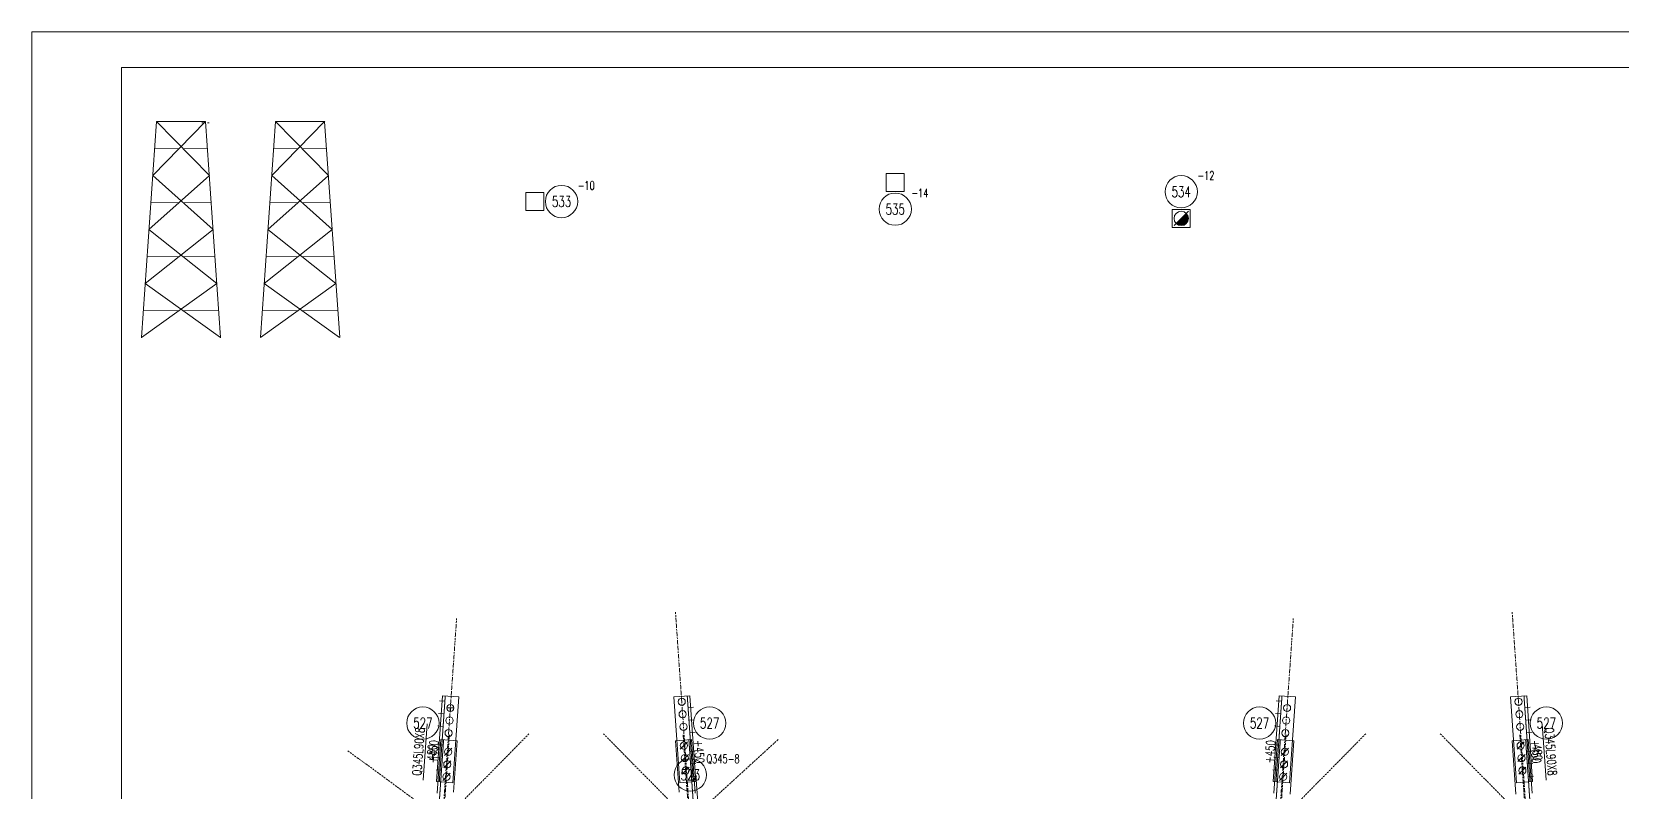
# Model space of a CAD drawing. Extents: x -62666 to 126696, y -48828 to 60042.
# Drawn here: x -62666 to -53807, y -4593 to -358 of the extents above; entities that cross this region are included whole.
import ezdxf
from ezdxf.enums import TextEntityAlignment as Align

# ---------------------------------------------------------------- set-up
doc = ezdxf.new("R2010")
doc.units = 0
doc.header["$MEASUREMENT"] = 0
doc.linetypes.add('Dash', pattern=[2.75, 2, -0.75])
doc.linetypes.add('DashDot', pattern=[15.6, 9, -3, 0.6, -3])
doc.layers.get('0').update_dxf_attribs({"linetype": 'CONTINUOUS', "lineweight": 25})
doc.styles.get("Standard").update_dxf_attribs({"font": 'simplex.shx', "width": 0.7, "height": 3, "bigfont": 'gbhzfs.shx'})

# ---------------------------------------------------------------- blocks, each defined once
blk = doc.blocks.new('M20X55S')
at = {"color": 3, "linetype": 'Continuous', "lineweight": 13}
blk.add_line((-1, -1), (1, 1), dxfattribs=at)
blk.add_circle((0, 0), 1, dxfattribs=at)
blk = doc.blocks.new('M20X45S')
at = {"color": 3, "linetype": 'Continuous', "lineweight": 13}
blk.add_circle((0, 0), 1, dxfattribs=at)
blk = doc.blocks.new('StepBolt')
at = {"color": 3, "linetype": 'Continuous', "lineweight": 13}
for p, q in [((-1, 0), (1, 0)), ((0, 0), (0, -1))]:
    blk.add_line(p, q, dxfattribs=at)
blk.add_circle((0, 0), 1, dxfattribs=at)
blk = doc.blocks.new('M16X50S')
at = {"color": 3, "linetype": 'Continuous', "lineweight": 13}
blk.add_line((-1, -1), (1, 1), dxfattribs=at)
blk.add_circle((0, 0), 1, dxfattribs=at)
for radius in [0.9, 0.8, 0.7, 0.6, 0.5, 0.4, 0.3, 0.2, 0.1]:
    blk.add_arc((0, 0), radius, 225, 45, dxfattribs=at)

msp = doc.modelspace()

# ---------------------------------------------------------------- linework, layer by layer
at = {"color": 7, "linetype": 'Continuous', "lineweight": 18}
for p, q in [((-62666.47025, -358.15675), (-45846.47025, -358.15675)), ((-62666.47025, -12238.15675), (-62666.47025, -358.15675)), ((-62166.47025, -558.15675), (-46046.47025, -558.15675)), ((-62166.47025, -12038.15675), (-62166.47025, -558.15675))]:
    msp.add_line(p, q, dxfattribs=at)
at = {"color": 7, "linetype": 'Continuous', "lineweight": 0}
for p, q in [((-61971.66754, -859.19089), (-62055.66942, -2062.12743)), ((-61697.66802, -859.1909), (-61992.66802, -1159.92503)), ((-61971.66754, -859.19089), (-61697.66801, -859.19089)), ((-61971.66734, -859.19102), (-61676.66741, -1159.92508)), ((-61707.66801, -865.59089), (-61717.66801, -865.59089)), ((-61697.66801, -859.19089), (-61613.66613, -2062.12743)), ((-61687.29088, -865.44247), (-61677.44152, -865.32574)), ((-61308.06259, -859.19089), (-61392.06448, -2062.12743)), ((-61034.06306, -859.19089), (-61329.06306, -1159.92502)), ((-61308.06259, -859.19089), (-61034.06306, -859.19089)), ((-61308.06239, -859.19102), (-61013.06246, -1159.92508)), ((-61034.06306, -859.19089), (-60950.06118, -2062.12743)), ((-61982.16778, -1009.55796), (-61845.87336, -1010.27701)), ((-61687.16778, -1009.55796), (-61823.46929, -1010.26971)), ((-61318.56283, -1009.55796), (-61182.26698, -1010.27556)), ((-61023.56283, -1009.55796), (-61159.86373, -1010.27033)), ((-61676.66754, -1159.92502), (-62013.66848, -1460.65916)), ((-61992.66801, -1159.92502), (-61655.66707, -1460.65916)), ((-61013.06259, -1159.92502), (-61350.06353, -1460.65916)), ((-61329.06306, -1159.92502), (-60992.06212, -1460.65916)), ((-62003.16825, -1310.29209), (-61846.60559, -1311.57496)), ((-61666.1673, -1310.29209), (-61822.72997, -1311.57496)), ((-61339.5633, -1310.29209), (-61183.00064, -1311.57496)), ((-61002.56236, -1310.29209), (-61159.12502, -1311.57496)), ((-61655.66707, -1460.65916), (-62034.66895, -1761.39329)), ((-62013.66848, -1460.65916), (-61634.6666, -1761.39329)), ((-60992.06212, -1460.65916), (-61371.06401, -1761.39329)), ((-61350.06353, -1460.65916), (-60971.06165, -1761.39329)), ((-62024.16872, -1611.02623), (-61847.20228, -1612.6404)), ((-61645.16683, -1611.02623), (-61822.13438, -1612.63952)), ((-61360.56377, -1611.02623), (-61183.59734, -1612.6404)), ((-60981.56188, -1611.02623), (-61158.52943, -1612.63952)), ((-61634.6666, -1761.39329), (-62054.66701, -2062.12744)), ((-62034.66895, -1761.39329), (-61614.66856, -2062.12743)), ((-60971.06165, -1761.39329), (-61391.06206, -2062.12744)), ((-61371.064, -1761.39329), (-60951.06361, -2062.12743)), ((-62045.16919, -1911.76036), (-61847.6804, -1913.9182)), ((-61624.16636, -1911.76036), (-61821.65998, -1913.91474)), ((-61381.56424, -1911.76036), (-61184.07545, -1913.9182)), ((-60960.56141, -1911.76036), (-61158.05503, -1913.91474))]:
    msp.add_line(p, q, dxfattribs=at)
at = {"color": 2, "linetype": 'DashDot', "lineweight": 0}
for p, q in [((-60298.5938, -3629.70734), (-60377.31078, -4756.96225)), ((-59078.44391, -3594.79236), (-58997.28879, -4756.96225)), ((-55634.65013, -3629.70734), (-55713.36711, -4756.96225)), ((-54414.50024, -3594.79236), (-54333.34512, -4756.96225)), ((-60338.8613, -4278.1283), (-60792.30803, -10771.64494)), ((-59895.04252, -4272.57952), (-60372.29861, -4756.96225)), ((-59479.55703, -4272.57956), (-59002.30094, -4756.96228)), ((-59035.73827, -4278.1283), (-58582.29154, -10771.64494)), ((-58507.02112, -4304.9489), (-59001.22553, -4757.34475)), ((-55674.91763, -4278.1283), (-56128.36436, -10771.64494)), ((-55231.09885, -4272.57952), (-55708.35494, -4756.96225)), ((-54815.61336, -4272.57956), (-54338.35727, -4756.96228)), ((-54371.7946, -4278.1283), (-53918.34787, -10771.64494)), ((-60904.77098, -4367.05447), (-60372.27104, -4756.98243))]:
    msp.add_line(p, q, dxfattribs=at)
at = {"color": 1, "linetype": 'Dash', "lineweight": 0}
for p, q in [((-60361.77736, -4061.3545), (-60395.19035, -4539.84014)), ((-59012.8222, -4061.3545), (-58979.40922, -4539.84014)), ((-55697.8337, -4061.3545), (-55731.24668, -4539.84014)), ((-54348.87853, -4061.3545), (-54315.46555, -4539.84014)), ((-60370.87825, -4305.96559), (-60793.67412, -10360.55112)), ((-59003.72131, -4305.96559), (-58580.92544, -10360.55112)), ((-55706.93459, -4305.96559), (-56129.73046, -10360.55112)), ((-54339.77764, -4305.96559), (-53916.98178, -10360.55112))]:
    msp.add_line(p, q, dxfattribs=at)
at = {"color": 7, "linetype": 'Continuous', "lineweight": 13}
for p, q in [((-60462.86243, -4216.95804), (-60484.80567, -4531.19282)), ((-54247.79346, -4216.95804), (-54225.85023, -4531.19282))]:
    msp.add_line(p, q, dxfattribs=at)
at = {"color": 6, "linetype": 'Continuous', "lineweight": 13}
msp.add_line((-58929.72457, -5006.7444), (-58964.87557, -4503.36961), dxfattribs=at)
at = {"color": 7, "linetype": 'Continuous', "lineweight": 0}
for points in [[(-57803.66064, -1148.19122), (-57903.66064, -1148.19122)], [(-57903.66064, -1148.19122), (-57903.66064, -1248.19122)], [(-57803.66064, -1248.19122), (-57803.66064, -1148.19122)], [(-59812.64027, -1254.69122), (-59912.64027, -1254.69122)], [(-59912.64027, -1254.69122), (-59912.64027, -1354.69122)], [(-59812.64027, -1354.69122), (-59812.64027, -1254.69122)], [(-57903.66064, -1248.19122), (-57803.66064, -1248.19122)], [(-59912.64027, -1354.69122), (-59812.64027, -1354.69122)], [(-56209.52941, -1348.99513), (-56309.52941, -1348.99513)], [(-56309.52941, -1348.99513), (-56309.52941, -1448.99513)], [(-56209.52941, -1448.99513), (-56209.52941, -1348.99513)], [(-56309.52941, -1448.99513), (-56209.52941, -1448.99513)], [(-60376.74093, -4060.30958), (-60410.15391, -4538.79522)], [(-60286.95956, -4066.57907), (-60376.74093, -4060.30958)], [(-60320.37254, -4545.06471), (-60286.95956, -4066.57907)], [(-59087.64001, -4066.57907), (-58997.85864, -4060.30958)], [(-59054.22703, -4545.06471), (-59087.64001, -4066.57907)], [(-58997.85864, -4060.30958), (-58964.44566, -4538.79522)], [(-55712.79726, -4060.30958), (-55746.21024, -4538.79522)], [(-55623.01589, -4066.57907), (-55712.79726, -4060.30958)], [(-55656.42887, -4545.06471), (-55623.01589, -4066.57907)], [(-54423.69634, -4066.57907), (-54333.91497, -4060.30958)], [(-54390.28336, -4545.06471), (-54423.69634, -4066.57907)], [(-54333.91497, -4060.30958), (-54300.50199, -4538.79522)], [(-60385.84182, -4304.92068), (-60406.74013, -4604.19189)], [(-60296.06045, -4311.19017), (-60385.84182, -4304.92068)], [(-60316.09495, -4598.09118), (-60296.06045, -4311.19017)], [(-59078.53912, -4311.19017), (-58988.75775, -4304.92068)], [(-59058.55447, -4597.37729), (-59078.53912, -4311.19017)], [(-58988.75775, -4304.92068), (-58967.97397, -4602.55174)], [(-55721.89815, -4304.92068), (-55742.68193, -4602.55174)], [(-55632.11678, -4311.19017), (-55721.89815, -4304.92068)], [(-55652.8899, -4608.66848), (-55632.11678, -4311.19017)], [(-54414.59545, -4311.19017), (-54324.81408, -4304.92068)], [(-54393.82233, -4608.6685), (-54414.59545, -4311.19017)], [(-54324.81408, -4304.92068), (-54304.0303, -4602.55173)], [(-60410.15391, -4538.79522), (-60320.37254, -4545.06471)], [(-58964.44566, -4538.79522), (-59054.22703, -4545.06471)], [(-55746.21024, -4538.79522), (-55656.42887, -4545.06471)], [(-54300.50199, -4538.79522), (-54390.28336, -4545.06471)]]:
    msp.add_lwpolyline(points, dxfattribs=at)
at = {"color": 3, "linetype": 'Continuous', "lineweight": 20}
for points in [[(-60398.67059, -4159.02174), (-60368.74347, -4161.11157)], [(-60393.79432, -4089.19179), (-60363.8672, -4091.28162)], [(-58978.36711, -4124.10676), (-59008.29423, -4126.19659)], [(-55734.72692, -4159.02174), (-55704.7998, -4161.11157)], [(-55729.85065, -4089.19179), (-55699.92353, -4091.28162)], [(-54314.42345, -4124.10676), (-54344.35057, -4126.19659)], [(-60403.54686, -4228.85169), (-60373.61974, -4230.94152)], [(-58973.49084, -4193.93671), (-59003.41796, -4196.02654)], [(-55739.6032, -4228.85169), (-55709.67608, -4230.94152)], [(-54309.54717, -4193.93671), (-54339.47429, -4196.02654)], [(-60402.89521, -4333.80288), (-60372.96809, -4335.89272)], [(-58968.61457, -4263.76666), (-58998.54169, -4265.85649)], [(-55738.95154, -4333.80288), (-55709.02442, -4335.89272)], [(-54304.6709, -4263.76666), (-54334.59802, -4265.85649)], [(-60432.01414, -4391.9156), (-60433.40736, -4411.86702)], [(-60432.71075, -4401.89131), (-60392.80792, -4404.67775)], [(-58969.26622, -4368.71786), (-58999.19334, -4370.80769)], [(-55743.82781, -4403.63283), (-55713.90069, -4405.72267)], [(-54305.32255, -4368.71786), (-54335.24968, -4370.80769)], [(-60412.64775, -4473.46279), (-60382.72063, -4475.55262)], [(-58964.38995, -4438.54781), (-58994.31707, -4440.63764)], [(-58959.51368, -4508.37776), (-58989.4408, -4510.46759)], [(-55748.70409, -4473.46279), (-55718.77697, -4475.55262)], [(-54300.44628, -4438.54781), (-54330.3734, -4440.63764)], [(-54295.57001, -4508.37776), (-54325.49713, -4510.46759)]]:
    msp.add_lwpolyline(points, dxfattribs=at)
at = {"color": 3, "linetype": 'Continuous', "lineweight": 13}
for centre in [(-61971.66754, -859.19089), (-61971.66754, -859.19089), (-61971.66734, -859.19102), (-61717.66801, -865.59089), (-61707.66801, -865.59089), (-61697.66802, -859.1909), (-61697.66801, -859.19089), (-61697.66801, -859.19089), (-61687.29088, -865.44247), (-61677.44152, -865.32574), (-61308.06259, -859.19089), (-61308.06259, -859.19089), (-61308.06239, -859.19102), (-61034.06306, -859.19089), (-61034.06306, -859.19089), (-61034.06306, -859.19089), (-61982.16778, -1009.55796), (-61845.87336, -1010.27701), (-61823.46929, -1010.26971), (-61687.16778, -1009.55796), (-61318.56283, -1009.55796), (-61182.26698, -1010.27556), (-61159.86373, -1010.27033), (-61023.56283, -1009.55796), (-61992.66802, -1159.92503), (-61992.66801, -1159.92502), (-61676.66754, -1159.92502), (-61676.66741, -1159.92508), (-61329.06306, -1159.92502), (-61329.06306, -1159.92502), (-61013.06259, -1159.92502), (-61013.06246, -1159.92508), (-62003.16825, -1310.29209), (-61846.60559, -1311.57496), (-61822.72997, -1311.57496), (-61666.1673, -1310.29209), (-61339.5633, -1310.29209), (-61183.00064, -1311.57496), (-61159.12502, -1311.57496), (-61002.56236, -1310.29209), (-62013.66848, -1460.65916), (-62013.66848, -1460.65916), (-61655.66707, -1460.65916), (-61655.66707, -1460.65916), (-61350.06353, -1460.65916), (-61350.06353, -1460.65916), (-60992.06212, -1460.65916), (-60992.06212, -1460.65916), (-62024.16872, -1611.02623), (-61847.20228, -1612.6404), (-61822.13438, -1612.63952), (-61645.16683, -1611.02623), (-61360.56377, -1611.02623), (-61183.59734, -1612.6404), (-61158.52943, -1612.63952), (-60981.56188, -1611.02623), (-62034.66895, -1761.39329), (-62034.66895, -1761.39329), (-61634.6666, -1761.39329), (-61634.6666, -1761.39329), (-61371.06401, -1761.39329), (-61371.064, -1761.39329), (-60971.06165, -1761.39329), (-60971.06165, -1761.39329), (-62045.16919, -1911.76036), (-61847.6804, -1913.9182), (-61821.65998, -1913.91474), (-61624.16636, -1911.76036), (-61381.56424, -1911.76036), (-61184.07545, -1913.9182), (-61158.05503, -1913.91474), (-60960.56141, -1911.76036), (-62055.66942, -2062.12743), (-62054.66701, -2062.12744), (-61614.66856, -2062.12743), (-61613.66613, -2062.12743), (-61392.06448, -2062.12743), (-61391.06206, -2062.12744), (-60951.06361, -2062.12743), (-60950.06118, -2062.12743)]:
    msp.add_circle(centre, 0.2, dxfattribs=at)
at = {"color": 7, "linetype": 'Continuous', "lineweight": 13}
for centre in [(-59713.64027, -1304.69122), (-56259.52941, -1249.99513), (-57853.66064, -1347.19122), (-60486.63809, -4212.90835), (-58887.96148, -4212.90835), (-55822.69442, -4212.90835), (-54224.01781, -4212.90835), (-58995.61641, -4501.81125)]:
    msp.add_circle(centre, 90, dxfattribs=at)

# ---------------------------------------------------------------- block references
at = {"color": 3, "linetype": 'Continuous', "lineweight": 13}
for name, p, xscale, yscale, zscale in [('M16X50S', (-56259.52941, -1398.99513), 40.00000000000728, 40.00000000000728, 40.0000000000091), ('M20X45S', (-59043.61338, -4093.57772), 20.00000000000728, 20.00000000000728, 20.00000000000454), ('M20X45S', (-54379.66972, -4093.57772), 20.00000000000728, 20.00000000000728, 20.00000000000454), ('StepBolt', (-60333.42432, -4128.4927), 20, 20, 19.99999999999886), ('M20X45S', (-59038.73711, -4163.40767), 20.00000000000728, 20.00000000000728, 20.00000000000454), ('M20X45S', (-55669.48065, -4128.4927), 20.00000000000728, 20.00000000000728, 20.00000000000454), ('M20X45S', (-54374.79344, -4163.40767), 20.00000000000728, 20.00000000000728, 20.00000000000454), ('M20X45S', (-60343.17687, -4268.1526), 20, 20, 19.99999999999886), ('M20X45S', (-60338.30059, -4198.32265), 20, 20, 19.99999999999886), ('M20X45S', (-59033.86084, -4233.23762), 20.00000000000728, 20.00000000000728, 20.00000000000454), ('M20X45S', (-55679.2332, -4268.1526), 20.00000000000728, 20.00000000000728, 20.00000000000454), ('M20X45S', (-55674.35693, -4198.32265), 20.00000000000728, 20.00000000000728, 20.00000000000454), ('M20X45S', (-54369.91717, -4233.23762), 20.00000000000728, 20.00000000000728, 20.00000000000454), ('M20X55S', (-59031.5586, -4337.98255), 20.00000000000728, 20.00000000000728, 20.00000000000454), ('M20X55S', (-54367.61493, -4337.98255), 20.00000000000728, 20.00000000000728, 20.00000000000454), ('M20X55S', (-60350.35538, -4442.72747), 20, 20, 19.99999999999886), ('M20X55S', (-60345.4791, -4372.89752), 20, 20, 19.99999999999886), ('M20X55S', (-59026.68233, -4407.8125), 20.00000000000728, 20.00000000000728, 20.00000000000454), ('M20X55S', (-55686.41171, -4442.72747), 20.00000000000728, 20.00000000000728, 20.00000000000454), ('M20X55S', (-55681.53543, -4372.89752), 20.00000000000728, 20.00000000000728, 20.00000000000454), ('M20X55S', (-54362.73866, -4407.8125), 20.00000000000728, 20.00000000000728, 20.00000000000454), ('M20X55S', (-60355.23165, -4512.55742), 20, 20, 19.99999999999886), ('M20X55S', (-59021.80606, -4477.64245), 20.00000000000728, 20.00000000000728, 20.00000000000454), ('M20X55S', (-55691.28798, -4512.55742), 20.00000000000728, 20.00000000000728, 20.00000000000454), ('M20X55S', (-54357.86239, -4477.64245), 20.00000000000728, 20.00000000000728, 20.00000000000454)]:
    msp.add_blockref(name, p, dxfattribs=dict(at, xscale=xscale, yscale=yscale, zscale=zscale))

# ---------------------------------------------------------------- texts
at = {"color": 7, "linetype": 'Continuous', "lineweight": 13, "width": 0.7}
for s, p in [('-12', (-56169.52941, -1159.99513)), ('-10', (-59623.64027, -1214.69122)), ('-14', (-57763.66064, -1257.19122)), ('Q345-8', (-58905.61641, -4411.81125))]:
    msp.add_text(s, height=48, dxfattribs=at).set_placement(p, align=Align.MIDDLE_LEFT)
for s, p in [('534', (-56259.52941, -1249.99513)), ('533', (-59713.64027, -1304.69122)), ('535', (-57853.66064, -1347.19122)), ('527', (-60486.63809, -4212.90835)), ('527', (-58887.96148, -4212.90835)), ('527', (-55822.69442, -4212.90835)), ('527', (-54224.01781, -4212.90835)), ('523', (-58995.61641, -4501.81125))]:
    msp.add_text(s, height=60, dxfattribs=at).set_placement(p, align=Align.MIDDLE_CENTER)
for s, rotation, p in [('Q345L90X8', 86.005480773, (-60511.24295, -4371.46314)), ('Q345L90X8', 273.994519227, (-54199.41295, -4371.46314)), ('480', 86.005480773, (-60436.42515, -4376.68772)), ('+450', 86.005480773, (-60428.12699, -4372.13834)), ('+450', 273.994519227, (-58946.47258, -4372.13834)), ('+450', 86.005480773, (-55764.18332, -4372.13834)), ('+450', 273.994519227, (-54282.52891, -4372.13834)), ('480', 273.994519227, (-54274.23075, -4376.68772))]:
    msp.add_text(s, height=50, rotation=rotation, dxfattribs=at).set_placement(p, align=Align.MIDDLE_CENTER)

doc.saveas('drawing.dxf')
